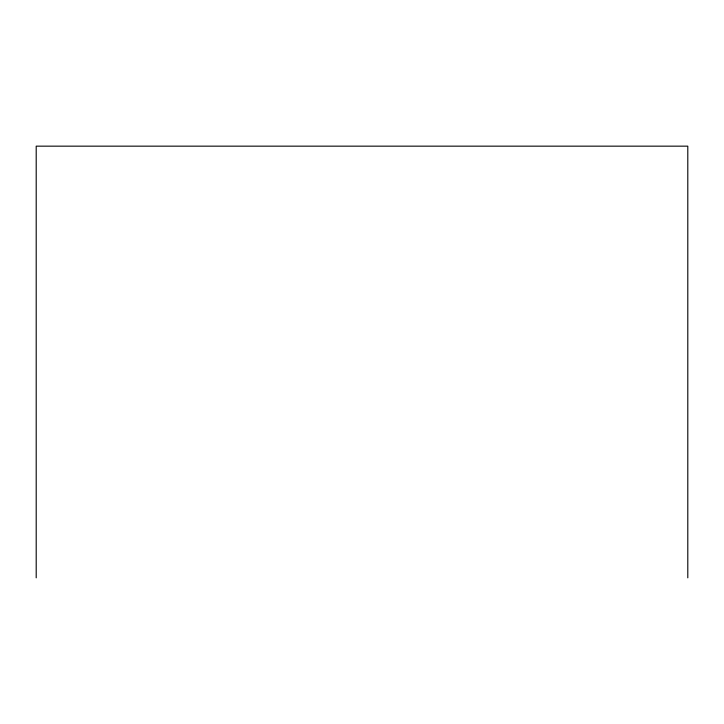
<?xml version="1.0" encoding="UTF-8"?>
<svg xmlns="http://www.w3.org/2000/svg" width="724" height="724" viewBox="0 0 724 724"><rect width="100%" height="100%" fill="white"/><g stroke="black" fill="none" stroke-linecap="round" stroke-linejoin="round"><path stroke-width="1.09" d="M687.8 577.842L687.8 146.157L36.2 146.157L36.2 577.842"/></g></svg>
